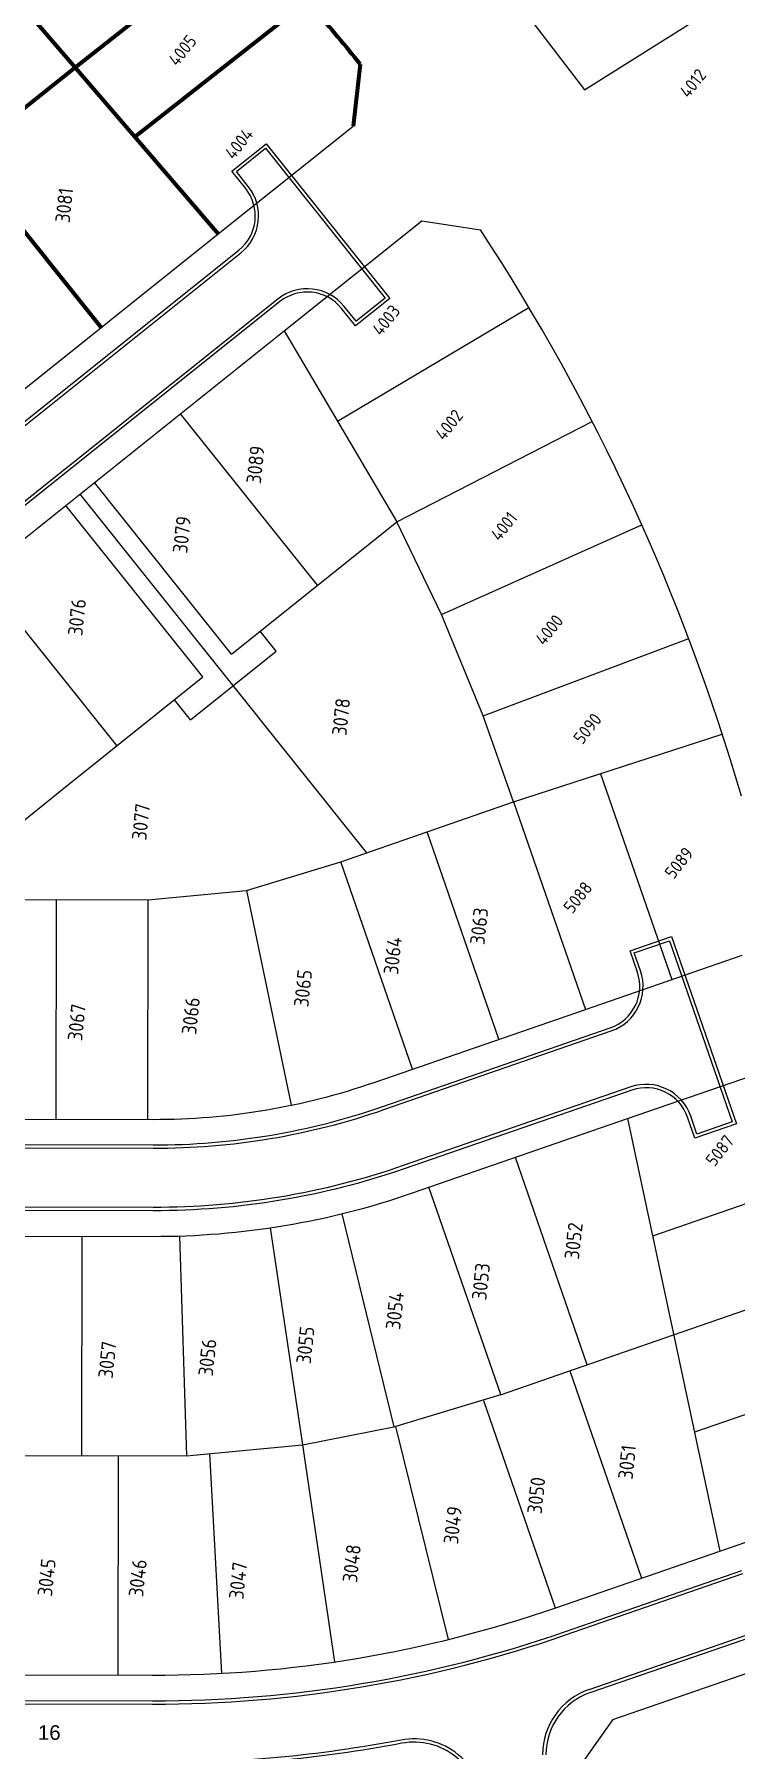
# Model space of a CAD drawing. Extents: x 294483 to 298733, y 6233899 to 6239242.
# Drawn here: x 296527.6 to 296623.5, y 6236785.5 to 6237020.1 of the extents above; entities that cross this region are included whole.
import ezdxf

# ---------------------------------------------------------------- set-up
doc = ezdxf.new("R2010")
doc.units = 0
doc.layers.add('Cadastre Land Parcels_SP_EXT', color=9, linetype='Continuous', lineweight=5)
doc.layers.add('Notes', color=7, linetype='Continuous')
doc.styles.add('CDD_AN-ISOCP', font='isocp.shx')
doc.styles.add('iecARIAL', font='arial.ttf', dxfattribs={"height": 2})
doc.styles.add('ieISOCP', font='isocp.shx')
doc.styles.add('XR-NA50613004-000-LOT_LAYOUT$0$CDD_AN-ISOCP', font='isocp.shx')

# ---------------------------------------------------------------- blocks, each defined once
blk = doc.blocks.new('A$C6F2C62F7')
at = {"layer": 'Notes', "lineweight": 70}
for p, q in [((296513.64, 6237038.3), (296533.21, 6237015.53)), ((296533.21, 6237015.53), (296556.81, 6237034.09)), ((296541.36, 6237006.05), (296564.97, 6237024.61)), ((296477.7, 6236971.16), (296533.21, 6237015.53)), ((296533.21, 6237015.53), (296552.77, 6236992.77)), ((296572.18, 6237015.97), (296571.21, 6237007.5)), ((296518.03, 6237003.4), (296536.76, 6236979.97))]:
    blk.add_line(p, q, dxfattribs=at)
blk.add_arc((296347.07, 6236835.13), 288.75, 38.7747, 40.6772, dxfattribs=at)

msp = doc.modelspace()

# ---------------------------------------------------------------- linework, layer by layer
at = {"layer": 'Cadastre Land Parcels_SP_EXT'}
for p, q in [((296533.20765, 6237015.53431), (296552.77394, 6236992.76809)), ((296518.02597, 6237003.39816), (296536.75817, 6236979.96517)), ((296496.35439, 6236947.66663), (296552.77394, 6236992.76809)), ((296506.34564, 6236935.16963), (296561.8018, 6236979.50097)), ((296561.80181, 6236979.50097), (296577.20659, 6236953.40807)), ((296566.34874, 6236944.72837), (296547.61655, 6236968.16136)), ((296554.59319, 6236935.33105), (296535.861, 6236958.76404)), ((296573.10749, 6236908.16684), (296533.90825, 6236957.20302)), ((296550.6877, 6236932.20902), (296531.9555, 6236955.64201)), ((296554.59319, 6236935.33105), (296577.20655, 6236953.40804)), ((296538.93215, 6236922.8117), (296520.19995, 6236946.24469)), ((296531.16021, 6236916.59886), (296550.6877, 6236932.20902)), ((296519.47196, 6236907.15351), (296531.16021, 6236916.59886)), ((296593.15633, 6236915.10051), (296602.9624, 6236886.74607)), ((296591.1482, 6236882.66261), (296581.34285, 6236911.01495)), ((296556.63064, 6236903.00718), (296569.52938, 6236906.92939)), ((296579.33472, 6236878.57705), (296569.52938, 6236906.92939)), ((296543.13506, 6236901.71366), (296556.63064, 6236903.00718)), ((296556.63064, 6236903.00718), (296562.72962, 6236873.63368)), ((296530.63507, 6236901.73212), (296530.59076, 6236871.73215)), ((296543.13506, 6236901.71366), (296543.09074, 6236871.71369)), ((296608.72663, 6236871.8098), (296621.32291, 6236812.67851)), ((296603.21047, 6236838.16098), (296593.40239, 6236866.51238)), ((296591.39739, 6236834.07428), (296581.58931, 6236862.42568)), ((296569.66369, 6236858.79952), (296576.78524, 6236829.65705)), ((296534.14495, 6236825.71283), (296534.18926, 6236855.71279)), ((296547.494, 6236855.7681), (296548.45981, 6236825.70571)), ((296559.88171, 6236856.88264), (296564.28605, 6236827.2077)), ((296600.84907, 6236837.34012), (296610.65715, 6236808.98872)), ((296576.78524, 6236829.65705), (296591.39739, 6236834.07428)), ((296589.03599, 6236833.25342), (296598.84406, 6236804.90202)), ((296564.28605, 6236827.2077), (296576.78524, 6236829.65705)), ((296577.0279, 6236829.73041), (296584.20612, 6236800.58802)), ((296450.60333, 6236825.85025), (296548.45981, 6236825.70571)), ((296539.09494, 6236825.70551), (296539.05063, 6236795.70555)), ((296548.45981, 6236825.70571), (296564.28605, 6236827.2077)), ((296551.5954, 6236826.00329), (296553.24644, 6236795.96562)), ((296564.28605, 6236827.2077), (296568.69039, 6236797.53277)), ((296606.73644, 6236789.64385), (296601.05729, 6236781.68224))]:
    msp.add_line(p, q, dxfattribs=at)
at = {"layer": 'Notes'}
for p, q in [((296513.64136, 6237038.30052), (296533.20765, 6237015.53431)), ((296533.20765, 6237015.53431), (296556.81432, 6237034.09473)), ((296602.85406, 6237012.47977), (296628.82316, 6237028.82249)), ((296541.36288, 6237006.04534), (296564.96955, 6237024.60576)), ((296533.20765, 6237015.53431), (296552.77394, 6236992.76809)), ((296572.18434, 6237015.96683), (296571.20637, 6237007.50287)), ((296552.77394, 6236992.76809), (296571.20637, 6237007.50287)), ((296518.02597, 6237003.39816), (296536.75817, 6236979.96517)), ((296561.8018, 6236979.50097), (296580.61977, 6236994.54394)), ((296580.61977, 6236994.54394), (296588.64592, 6236993.30493)), ((296496.35439, 6236947.66663), (296552.77394, 6236992.76809)), ((296569.08827, 6236967.15903), (296595.2546, 6236982.71913)), ((296506.34564, 6236935.16963), (296561.8018, 6236979.50097)), ((296561.80181, 6236979.50097), (296577.20659, 6236953.40807)), ((296566.34874, 6236944.72837), (296547.61655, 6236968.16136)), ((296577.20655, 6236953.40804), (296603.88959, 6236967.12133)), ((296554.59319, 6236935.33105), (296535.861, 6236958.76404)), ((296573.10749, 6236908.16684), (296533.90825, 6236957.20302)), ((296550.6877, 6236932.20902), (296531.9555, 6236955.64201)), ((296554.59319, 6236935.33105), (296577.20655, 6236953.40804)), ((296583.28069, 6236940.75583), (296610.66822, 6236953.00226)), ((296538.93215, 6236922.8117), (296520.19995, 6236946.24469)), ((296560.68411, 6236935.71924), (296558.49869, 6236938.45308)), ((296560.68411, 6236935.71924), (296558.49869, 6236938.45308)), ((296548.96762, 6236926.35314), (296560.68411, 6236935.71924)), ((296548.96762, 6236926.35314), (296560.68411, 6236935.71924)), ((296589.00444, 6236926.89082), (296617.08806, 6236937.44327)), ((296531.16021, 6236916.59886), (296550.6877, 6236932.20902)), ((296548.96762, 6236926.35314), (296546.7822, 6236929.08699)), ((296548.96762, 6236926.35314), (296546.7822, 6236929.08699)), ((296593.15633, 6236915.10051), (296621.68521, 6236924.37195)), ((296605.04367, 6236918.96371), (296614.77515, 6236890.83371)), ((296519.47196, 6236907.15351), (296531.16021, 6236916.59886)), ((296593.15633, 6236915.10051), (296602.9624, 6236886.74607)), ((296591.1482, 6236882.66261), (296581.34285, 6236911.01495)), ((296556.63064, 6236903.00718), (296569.52938, 6236906.92939)), ((296579.33472, 6236878.57705), (296569.52938, 6236906.92939)), ((296543.13506, 6236901.71366), (296556.63064, 6236903.00718)), ((296556.63064, 6236903.00718), (296562.72962, 6236873.63368)), ((296530.63507, 6236901.73212), (296530.59076, 6236871.73215)), ((296543.13506, 6236901.71366), (296543.09074, 6236871.71369)), ((296602.96167, 6236886.74817), (296624.38674, 6236894.15775)), ((296608.72663, 6236871.8098), (296628.86723, 6236878.77738)), ((296608.72663, 6236871.8098), (296621.32291, 6236812.67851)), ((296603.21047, 6236838.16098), (296593.40239, 6236866.51238)), ((296639.09066, 6236865.0679), (296612.1483, 6236855.74728)), ((296591.39739, 6236834.07428), (296581.58931, 6236862.42568)), ((296569.66369, 6236858.79952), (296576.78524, 6236829.65705)), ((296534.14495, 6236825.71283), (296534.18926, 6236855.71279)), ((296547.494, 6236855.7681), (296548.45981, 6236825.70571)), ((296559.88171, 6236856.88264), (296564.28605, 6236827.2077)), ((296615.02477, 6236842.24415), (296642.42464, 6236851.72305)), ((296600.84907, 6236837.34012), (296610.65715, 6236808.98872)), ((296644.96673, 6236838.31984), (296617.85846, 6236828.94182)), ((296576.78524, 6236829.65705), (296591.39739, 6236834.07428)), ((296589.03599, 6236833.25342), (296598.84406, 6236804.90202)), ((296564.28605, 6236827.2077), (296576.78524, 6236829.65705)), ((296577.0279, 6236829.73041), (296584.20612, 6236800.58802)), ((296450.60333, 6236825.85025), (296548.45981, 6236825.70571)), ((296539.09494, 6236825.70551), (296539.05063, 6236795.70555)), ((296548.45981, 6236825.70571), (296564.28605, 6236827.2077)), ((296551.5954, 6236826.00329), (296553.24644, 6236795.96562)), ((296564.28605, 6236827.2077), (296568.69039, 6236797.53277)), ((296621.32291, 6236812.67851), (296641.37515, 6236819.61551)), ((296606.73644, 6236789.64385), (296601.05729, 6236781.68224))]:
    msp.add_line(p, q, dxfattribs=at)
at = {"layer": 'Notes', "color": 254, "true_color": 0xd1d1d1}
for p, q in [((296498.53958, 6236944.93255), (296555.59314, 6236990.5409)), ((296498.82056, 6236944.58106), (296555.87412, 6236990.1894)), ((296603.47241, 6236793.7525), (296627.15701, 6236801.94612)), ((296603.61953, 6236793.32723), (296627.30414, 6236801.52085))]:
    msp.add_line(p, q, dxfattribs=at)
at = {"layer": 'Notes', "flags": 128}
for points in [[(296584.60422, 6237036.27995), (296602.85406, 6237012.47977)], [(296477.69658, 6236971.15908), (296533.20765, 6237015.53431)], [(296477.69658, 6236971.15908), (296533.20765, 6237015.53431)], [(296593.15633, 6236915.10051), (296589.00444, 6236926.89082), (296583.28069, 6236940.75583), (296577.20655, 6236953.40804)], [(296593.15633, 6236915.10051), (296589.00444, 6236926.89082), (296583.28069, 6236940.75583), (296577.20655, 6236953.40804)], [(296569.52938, 6236906.92939), (296593.15633, 6236915.10051)], [(296569.52938, 6236906.92939), (296593.15633, 6236915.10051)], [(296518.13509, 6236901.75058), (296543.13506, 6236901.71366)], [(296518.13509, 6236901.75058), (296543.13506, 6236901.71366)], [(296606.73644, 6236789.64385), (296643.23835, 6236802.27157)], [(296606.73644, 6236789.64385), (296643.23835, 6236802.27157)]]:
    msp.add_lwpolyline(points, dxfattribs=at)
for points in [[(296555.59313, 6236990.54089, 0.414213562), (296556.53328, 6236998.97393), (296554.62884, 6237001.35629), (296559.31543, 6237005.10274), (296576.23686, 6236983.93495), (296571.5503, 6236980.18852), (296569.64584, 6236982.57088, 0.414213562), (296561.2128, 6236983.51101, 0.414213562)], [(296555.87412, 6236990.1894, 0.414213562), (296556.88478, 6236999.25491), (296555.26131, 6237001.28578), (296559.24492, 6237004.47026), (296575.60438, 6236984.00546), (296571.62081, 6236980.821), (296569.99734, 6236982.85186, 0.414213562), (296560.93182, 6236983.8625)], [(296606.36131, 6236884.21842, 0.414213562), (296610.06997, 6236891.85031), (296609.07282, 6236894.73271), (296614.74309, 6236896.69433), (296623.60305, 6236871.08357), (296617.9328, 6236869.12196), (296616.93564, 6236872.00436, 0.414213562), (296609.30374, 6236875.713, 0.414213562)], [(296606.50843, 6236883.79315, 0.414213562), (296610.49524, 6236891.99743), (296609.64521, 6236894.45456), (296614.46494, 6236896.12194), (296623.03066, 6236871.36172), (296618.21095, 6236869.69435), (296617.36091, 6236872.15148, 0.414213562), (296609.15662, 6236876.13827)], [(296457.7565, 6236877.37689, 0.106864167), (296483.35965, 6236871.80194), (296543.89019, 6236871.71251, 0.083805422), (296574.09581, 6236876.76523), (296602.96167, 6236886.74817)], [(296457.7565, 6236877.37689, 0.106864167), (296483.35965, 6236871.80194), (296543.89019, 6236871.71251, 0.083805422), (296574.09581, 6236876.76523), (296602.96167, 6236886.74817)]]:
    msp.add_lwpolyline(points, format="xyb", dxfattribs=at)
at = {"layer": 'Notes', "color": 254, "true_color": 0xd1d1d1, "flags": 128}
for points in [[(296560.93182, 6236983.8625), (296503.87826, 6236938.25415, 0.049177394), (296452.80735, 6236888.46927, 0.496492514), (296456.1195, 6236873.78208, 0.106864167), (296483.35381, 6236867.85194), (296543.89991, 6236867.76245, 0.083830181), (296575.41132, 6236873.03517), (296606.50843, 6236883.79315)], [(296561.2128, 6236983.51101), (296504.15924, 6236937.90266, 0.049177394), (296453.15156, 6236888.17942, 0.496492514), (296456.30599, 6236874.19161, 0.106864167), (296483.35448, 6236868.30194), (296543.90058, 6236868.21245, 0.083830181), (296575.2642, 6236873.46044), (296606.36131, 6236884.21842)], [(296609.15662, 6236876.13827), (296578.05951, 6236865.38029, -0.083830181), (296543.88794, 6236859.66246), (296483.34184, 6236859.75195, -0.126212373), (296447.71143, 6236868.94769, 0.37992075), (296435.47115, 6236866.17859, 0.048164023), (296400.40239, 6236805.75977, 0.51993005), (296408.21391, 6236792.40555), (296409.77958, 6236792.27595, 0.020280975), (296417.55334, 6236791.949), (296543.78787, 6236791.76258, 0.083829581), (296600.25841, 6236801.21164), (296624.50883, 6236809.60099)], [(296609.30374, 6236875.713), (296578.20663, 6236864.95502, -0.083830181), (296543.88727, 6236859.21246), (296483.34117, 6236859.30195, -0.126212373), (296447.49424, 6236868.55357, 0.37992075), (296435.83683, 6236865.91633, 0.048164023), (296400.81149, 6236805.57232, 0.51993005), (296408.25103, 6236792.85402), (296409.8167, 6236792.72442, 0.020280975), (296417.55401, 6236792.399), (296543.78853, 6236792.21258, 0.083829581), (296600.11129, 6236801.63691), (296624.36171, 6236810.02626)]]:
    msp.add_lwpolyline(points, format="xyb", dxfattribs=at)
at = {"layer": 'Notes'}
for points in [[(296447.72041, 6236864.46714, 0.119150394), (296483.336, 6236855.80195), (296543.86656, 6236855.71252, 0.083805422), (296579.32532, 6236861.64398), (296608.72617, 6236871.81194)], [(296447.72041, 6236864.46714, 0.119150394), (296483.336, 6236855.80195), (296543.86656, 6236855.71252, 0.083805422), (296579.32532, 6236861.64398), (296608.72617, 6236871.81194)], [(296410.10526, 6236796.21253, 0.020282019), (296417.55938, 6236795.89903), (296543.77793, 6236795.71259, 0.083805422), (296598.93601, 6236804.9393), (296621.32291, 6236812.67851)], [(296410.10526, 6236796.21253, 0.020282019), (296417.55938, 6236795.89903), (296543.77793, 6236795.71259, 0.083805422), (296598.93601, 6236804.9393), (296621.32291, 6236812.67851)]]:
    msp.add_lwpolyline(points, format="xyb", dxfattribs=at)
msp.add_lwpolyline([(296591.36813, 6236834.06544), (296615.02424, 6236842.24664)], dxfattribs=at)
msp.add_lwpolyline([(296591.36813, 6236834.06544), (296615.02424, 6236842.24664)], dxfattribs=at)
at = {"layer": 'Notes', "color": 254, "true_color": 0xd1d1d1}
for points in [[(296389.35607, 6236778.85858, 0.037597239), (296374.56313, 6236726.31972, 0.473414795), (296383.81212, 6236714.99881), (296578.2828, 6236714.71157, 0.387356521), (296587.70501, 6236723.27424), (296588.52314, 6236731.94882, 0.02314372), (296588.94694, 6236740.8165), (296589.0012, 6236777.55513, 0.471016405), (296577.78043, 6236786.85169, -0.047529705), (296543.77591, 6236783.66259), (296417.54138, 6236783.84901, -0.020280975), (296409.11136, 6236784.20356), (296399.01397, 6236785.0394, 0.337997705)], [(296389.77884, 6236778.70444, 0.037597239), (296375.00422, 6236726.23063, 0.473414795), (296383.81278, 6236715.44881), (296578.28346, 6236715.16157, 0.387356521), (296587.257, 6236723.31649), (296588.07512, 6236731.99107, 0.02314372), (296588.49694, 6236740.81717), (296588.5512, 6236777.55579, 0.471016405), (296577.86475, 6236786.40966, -0.047529705), (296543.77524, 6236783.21259), (296417.54071, 6236783.39901, -0.020280975), (296409.07424, 6236783.7551), (296398.97685, 6236784.59094, 0.337997705)]]:
    msp.add_lwpolyline(points, format="xyb", close=True, dxfattribs=at)
at = {"layer": 'Notes'}
for start, end in [(38.7746539, 40.6772222), (16.241485, 33.2145853)]:
    msp.add_arc((296347.07048, 6236835.13455), 288.75, start, end, dxfattribs=at)
at = {"layer": 'Notes', "color": 254, "true_color": 0xd1d1d1}
for radius in [9.45, 9]:
    msp.add_arc((296606.56195, 6236784.82181), radius, 109.0828957, 179.9153811, dxfattribs=at)

# ---------------------------------------------------------------- block references
at = {"layer": 'Notes', "color": 7, "lineweight": 0}
msp.add_blockref('A$C6F2C62F7', (0, 0), dxfattribs=at)

# ---------------------------------------------------------------- texts
at = {"layer": 'Notes'}
for s, height, rotation, style, p in [('4005', 1.75, 51.6841667, 'CDD_AN-ISOCP', (296547.1857, 6237015.56477)), ('4005', 1.75, 51.6841667, 'XR-NA50613004-000-LOT_LAYOUT$0$CDD_AN-ISOCP', (296547.1857, 6237015.56477)), ('4012', 1.75, 51.6841667, 'CDD_AN-ISOCP', (296617.06952, 6237011.2103)), ('4012', 1.75, 51.6841667, 'XR-NA50613004-000-LOT_LAYOUT$0$CDD_AN-ISOCP', (296617.06952, 6237011.2103)), ('4004', 1.75, 51.6841667, 'CDD_AN-ISOCP', (296554.90314, 6237002.8036)), ('4004', 1.75, 51.6841667, 'XR-NA50613004-000-LOT_LAYOUT$0$CDD_AN-ISOCP', (296554.90314, 6237002.8036)), ('4003', 1.75, 51.6841667, 'CDD_AN-ISOCP', (296575.03858, 6236978.69653)), ('4003', 1.75, 51.6841667, 'XR-NA50613004-000-LOT_LAYOUT$0$CDD_AN-ISOCP', (296575.03858, 6236978.69653)), ('4002', 1.75, 51.6841667, 'CDD_AN-ISOCP', (296583.63757, 6236964.40233)), ('4002', 1.75, 51.6841667, 'XR-NA50613004-000-LOT_LAYOUT$0$CDD_AN-ISOCP', (296583.63757, 6236964.40233)), ('4001', 1.75, 51.6841667, 'CDD_AN-ISOCP', (296591.23559, 6236950.63634)), ('4001', 1.75, 51.6841667, 'XR-NA50613004-000-LOT_LAYOUT$0$CDD_AN-ISOCP', (296591.23559, 6236950.63634)), ('4000', 1.75, 51.6841667, 'CDD_AN-ISOCP', (296597.34129, 6236936.35686)), ('4000', 1.75, 51.6841667, 'XR-NA50613004-000-LOT_LAYOUT$0$CDD_AN-ISOCP', (296597.34129, 6236936.35686)), ('5090', 1.75, 51.6841667, 'CDD_AN-ISOCP', (296602.56163, 6236922.84924)), ('5090', 1.75, 51.6841667, 'XR-NA50613004-000-LOT_LAYOUT$0$CDD_AN-ISOCP', (296602.56163, 6236922.84924)), ('5089', 1.75, 51.6841667, 'CDD_AN-ISOCP', (296615.03268, 6236904.43769)), ('5089', 1.75, 51.6841667, 'XR-NA50613004-000-LOT_LAYOUT$0$CDD_AN-ISOCP', (296615.03268, 6236904.43769)), ('5088', 1.75, 51.6841667, 'CDD_AN-ISOCP', (296601.20358, 6236899.71478)), ('5088', 1.75, 51.6841667, 'XR-NA50613004-000-LOT_LAYOUT$0$CDD_AN-ISOCP', (296601.20358, 6236899.71478)), ('5087', 1.75, 51.6841667, 'CDD_AN-ISOCP', (296620.62842, 6236865.13242)), ('5087', 1.75, 51.6841667, 'XR-NA50613004-000-LOT_LAYOUT$0$CDD_AN-ISOCP', (296620.62842, 6236865.13242)), ('ROAD                             16', 2, 359.8897571, 'iecARIAL', (296497.55111, 6236786.93936))]:
    msp.add_text(s, height=height, rotation=rotation, dxfattribs=dict(at, style=style)).set_placement(p)
at = {"layer": 'Notes', "linetype": 'Continuous', "lineweight": 25, "style": 'ieISOCP'}
for s, p in [('3081', (296532.4701, 6236994.21631)), ('3089', (296558.59515, 6236958.5355)), ('3079', (296548.53381, 6236949.01709)), ('3076', (296534.19688, 6236937.74225)), ('3078', (296570.30062, 6236924.09557)), ('3077', (296542.94035, 6236909.78655)), ('3063', (296589.16569, 6236895.50269)), ('3064', (296577.35261, 6236891.41599)), ('3065', (296565.0922, 6236886.98995)), ('3067', (296534.16539, 6236882.35155)), ('3066', (296549.75985, 6236883.21703)), ('3052', (296602.0807, 6236852.48047)), ('3053', (296589.41498, 6236846.91408)), ('3054', (296577.64618, 6236842.88343)), ('3056', (296552.02676, 6236836.51114)), ('3055', (296565.41742, 6236838.19867)), ('3057', (296538.34216, 6236836.22085)), ('3051', (296609.40652, 6236822.39254)), ('3050', (296596.98234, 6236817.6759)), ('3049', (296585.55353, 6236813.55347)), ('3048', (296571.7496, 6236808.2958)), ('3045', (296530.04638, 6236806.40886)), ('3046', (296542.50208, 6236806.33436)), ('3047', (296556.21376, 6236806.00843))]:
    msp.add_text(s, height=2, rotation=83.83, dxfattribs=at).set_placement(p)

doc.saveas('drawing.dxf')
